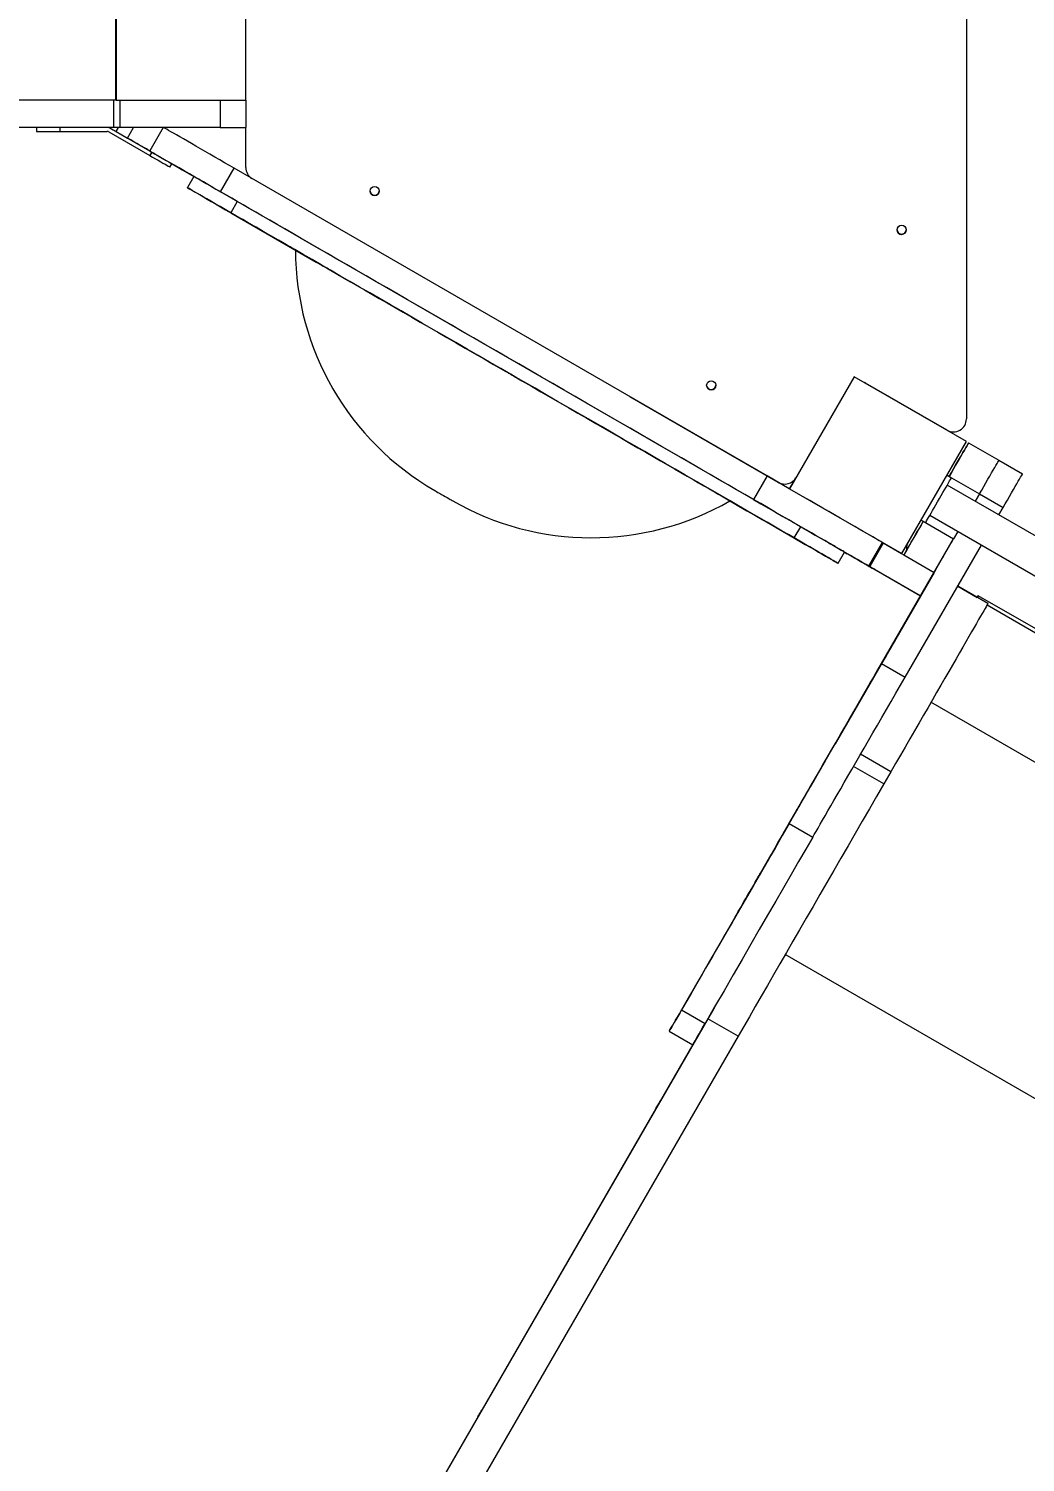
# Model space of a CAD drawing. Header units: millimetres. Extents: x -9110 to 8278, y -6387 to 5914.
# Drawn here: x -5584 to -4815, y -848 to 259 of the extents above; entities that cross this region are included whole.
import ezdxf

# ---------------------------------------------------------------- set-up
doc = ezdxf.new("R2010")
doc.units = ezdxf.units.MM
for name, color, linetype in [('DIKOM_ОБЪЕКТ', 7, 'Continuous'), ('DIKOM_РАЗМЕР_ЗОНА', 7, 'Continuous'), ('DIKOM_РАЗМЕР_ОБЪЕКТА', 7, 'Continuous')]:
    doc.layers.add(name, color=color, linetype=linetype)
doc.styles.add('style1', font='arial.ttf', dxfattribs={"width": 0.8})
doc.dimstyles.new('1-50', dxfattribs={"dimtxt": 300, "dimasz": 200, "dimexe": 100, "dimexo": 0, "dimgap": 100, "dimtad": 1, "dimtxsty": 'style1', "dimcen": 200, "dimclrd": 7, "dimclre": 7, "dimclrt": 7, "dimadec": 1, "dimazin": 2, "dimtfac": 1, "dimtmove": 0, "dimatfit": 2, "dimfxl": 0, "dimlwd": 25, "dimlwe": 18, "dimarcsym": 0})

# ---------------------------------------------------------------- blocks, each defined once
blk = doc.blocks.new('*D9')
at = {"layer": 'Defpoints', "color": 0, "transparency": 16777216}
for p in [(-2194.7, 3914.4), (-7206.9, -3406.5), (-367.7, -3406.5)]:
    blk.add_point(p, dxfattribs=at)
at = {"layer": 'DIKOM_РАЗМЕР_ОБЪЕКТА', "color": 7, "lineweight": 18, "transparency": 16777216}
for p, q in [((-2194.7, 3914.4), (-7306.9, 3914.4)), ((-367.7, -3406.5), (-7306.9, -3406.5))]:
    blk.add_line(p, q, dxfattribs=at)
at = {"layer": 'DIKOM_РАЗМЕР_ОБЪЕКТА', "color": 7, "lineweight": 25, "transparency": 16777216}
blk.add_line((-7206.9, 3714.4), (-7206.9, -3206.5), dxfattribs=at)
at = {"layer": 'DIKOM_РАЗМЕР_ОБЪЕКТА', "color": 7, "transparency": 16777216}
for points in [[(-7240.3, 3714.4), (-7173.6, 3714.4), (-7206.9, 3914.4)], [(-7240.3, -3206.5), (-7173.6, -3206.5), (-7206.9, -3406.5)]]:
    blk.add_solid(points, dxfattribs=at)
at = {"layer": 'DIKOM_РАЗМЕР_ОБЪЕКТА', "color": 7, "transparency": 16777216, "insert": (-7460.2, 292.3), "char_height": 300, "attachment_point": 5, "rotation": 90, "style": 'style1'}
blk.add_mtext('7300', dxfattribs=at)
blk = doc.blocks.new('*D10')
at = {"layer": 'Defpoints', "color": 0, "transparency": 16777216}
for p in [(-3851.3, 5914.4), (-8660.2, -5406.5), (-497.8, -5406.5)]:
    blk.add_point(p, dxfattribs=at)
at = {"layer": 'DIKOM_РАЗМЕР_ЗОНА', "color": 7, "lineweight": 18, "transparency": 16777216}
for p, q in [((-3851.3, 5914.4), (-8760.2, 5914.4)), ((-497.8, -5406.5), (-8760.2, -5406.5))]:
    blk.add_line(p, q, dxfattribs=at)
at = {"layer": 'DIKOM_РАЗМЕР_ЗОНА', "color": 7, "lineweight": 25, "transparency": 16777216}
blk.add_line((-8660.2, 5714.4), (-8660.2, -5206.5), dxfattribs=at)
at = {"layer": 'DIKOM_РАЗМЕР_ЗОНА', "color": 7, "transparency": 16777216}
for points in [[(-8693.5, 5714.4), (-8626.8, 5714.4), (-8660.2, 5914.4)], [(-8693.5, -5206.5), (-8626.8, -5206.5), (-8660.2, -5406.5)]]:
    blk.add_solid(points, dxfattribs=at)
at = {"layer": 'DIKOM_РАЗМЕР_ЗОНА', "color": 7, "transparency": 16777216, "insert": (-8913.4, 268.5), "char_height": 300, "attachment_point": 5, "rotation": 90, "style": 'style1'}
blk.add_mtext('11300', dxfattribs=at)
blk = doc.blocks.new('*D11')
at = {"layer": 'Defpoints', "color": 0, "transparency": 16777216}
for p in [(-6509.9, 304), (6278.2, -1263), (6278.2, -4310)]:
    blk.add_point(p, dxfattribs=at)
at = {"layer": 'DIKOM_РАЗМЕР_ОБЪЕКТА', "color": 7, "lineweight": 18, "transparency": 16777216}
for p, q in [((-6509.9, 304), (-6509.9, -4410)), ((6278.2, -1263), (6278.2, -4410))]:
    blk.add_line(p, q, dxfattribs=at)
at = {"layer": 'DIKOM_РАЗМЕР_ОБЪЕКТА', "color": 7, "lineweight": 25, "transparency": 16777216}
blk.add_line((-6309.9, -4310), (6078.2, -4310), dxfattribs=at)
at = {"layer": 'DIKOM_РАЗМЕР_ОБЪЕКТА', "color": 7, "transparency": 16777216}
for points in [[(-6309.9, -4276.6), (-6309.9, -4343.3), (-6509.9, -4310)], [(6078.2, -4276.6), (6078.2, -4343.3), (6278.2, -4310)]]:
    blk.add_solid(points, dxfattribs=at)
at = {"layer": 'DIKOM_РАЗМЕР_ОБЪЕКТА', "color": 7, "transparency": 16777216, "insert": (-27.3, -4056.8), "char_height": 300, "attachment_point": 5, "style": 'style1'}
blk.add_mtext('12800', dxfattribs=at)

msp = doc.modelspace()

# ---------------------------------------------------------------- linework, layer by layer
at = {"layer": 'DIKOM_ОБЪЕКТ', "color": 7, "linetype": 'Continuous', "lineweight": 15}
for p, q in [((-4860.285, 550.049), (-4860.241, -42.076)), ((-5517.03, 303.968), (-5517.03, 203.968)), ((-5516.53, 303.968), (-5516.53, 203.968)), ((-5416.53, 203.968), (-5416.53, 303.968)), ((-5517.03, 203.968), (-6484.728, 203.968)), ((-5518.716, 203.968), (-6367.81, 203.968)), ((-5518.716, 203.968), (-5518.716, 182.968)), ((-5516.53, 203.968), (-5518.716, 203.968)), ((-5516.425, 203.968), (-5517.03, 204.318)), ((-5516.53, 203.968), (-5416.53, 203.968)), ((-5513.673, 203.968), (-5513.673, 182.968)), ((-5436.236, 203.968), (-5436.236, 182.968)), ((-5416.236, 203.968), (-5416.53, 203.968)), ((-5416.236, 182.968), (-5416.236, 203.968)), ((-5518.716, 182.968), (-6367.81, 182.968)), ((-5578.041, 182.968), (-5578.041, 179.968)), ((-5578.041, 179.968), (-5560.041, 179.968)), ((-5560.041, 182.968), (-5560.041, 179.968)), ((-5560.041, 179.968), (-5523.685, 179.968)), ((-5522.185, 179.567), (-5490.699, 161.388)), ((-5520.97, 182.308), (-5522.114, 182.968)), ((-5520.685, 182.165), (-5489.2, 163.986)), ((-5513.673, 182.968), (-5518.716, 182.968)), ((-5516.555, 179.795), (-5514.723, 182.968)), ((-5516.555, 179.795), (-5507.895, 174.795)), ((-5436.236, 182.968), (-5513.673, 182.968)), ((-5507.895, 174.795), (-5503.176, 182.968)), ((-5480.286, 182.968), (-5490.722, 164.892)), ((-5436.236, 182.968), (-5416.236, 182.968)), ((-5416.53, 152.074), (-5416.53, 182.968)), ((-5416.53, 152.076), (-5416.53, 182.968)), ((-5490.722, 164.892), (-5490.594, 164.808)), ((-5489.2, 163.986), (-5490.699, 161.388)), ((-5475.111, 152.388), (-5473.611, 154.986)), ((-5456.676, 145.2), (-5461.675, 136.54)), ((-5435.959, 133.277), (-5425.458, 151.464)), ((-5014.188, -85.992), (-5425.458, 151.464)), ((-5416.53, 152.074), (-5416.53, 152.076)), ((-5416.53, 152.076), (-5416.528, 151.87)), ((-5416.528, 151.87), (-5416.528, 151.868)), ((-5024.688, -104.179), (-5435.959, 133.277)), ((-5423.166, 125.864), (-5428.166, 117.204)), ((-5428.166, 117.204), (-5362.124, 79.071)), ((-4946.841, -9.455), (-4996.841, -96.057)), ((-4860.239, -59.455), (-4946.841, -9.455)), ((-4938.182, -14.398), (-4939.038, -13.958)), ((-4939.038, -13.958), (-4868.946, -54.425)), ((-4875.241, -50.737), (-4938.182, -14.398)), ((-5120.083, -24.849), (-5120.084, -24.851)), ((-5005.502, -91.001), (-5120.083, -24.849)), ((-4868.946, -54.425), (-4868.774, -54.527)), ((-4910.238, -146.057), (-4860.239, -59.455)), ((-4858.555, -60.428), (-4858.519, -60.448)), ((-4858.519, -60.448), (-4835.137, -73.948)), ((-4835.139, -73.952), (-4816.952, -84.452)), ((-5014.188, -85.992), (-5024.688, -104.179)), ((-4875.239, -85.436), (-4871.779, -87.433)), ((-4871.779, -87.434), (-4850.135, -99.93)), ((-5059.124, -95.866), (-4993.166, -133.943)), ((-4992.784, -88.698), (-4996.963, -95.938)), ((-4996.841, -96.057), (-4910.238, -146.057)), ((-4275.741, -439.061), (-4875.027, -93.063)), ((-4850.135, -99.93), (-4853.385, -105.559)), ((-4850.137, -99.933), (-4831.95, -110.433)), ((-4835.198, -116.059), (-4831.95, -110.433)), ((-4895.239, -120.077), (-4891.783, -122.072)), ((-4895.239, -120.077), (-4891.779, -122.074)), ((-4893.517, -121.071), (-4893.522, -121.079)), ((-4893.522, -121.079), (-4870.14, -134.579)), ((-4888.528, -116.446), (-4289.241, -462.444)), ((-4993.166, -133.943), (-4988.166, -125.283)), ((-4891.783, -122.072), (-4891.779, -122.074)), ((-4866.885, -128.941), (-4870.14, -134.579)), ((-4935.541, -155.658), (-4925.041, -137.471)), ((-4924.403, -137.889), (-4934.903, -156.075)), ((-4925.712, -230.833), (-4870.14, -134.579)), ((-4924.504, -137.823), (-4910.294, -146.027)), ((-4907.526, -241.333), (-4848.698, -139.441)), ((-4906.624, -142.572), (-4906.624, -142.574)), ((-4959.381, -153.46), (-4954.381, -144.8)), ((-4954.395, -144.823), (-4952.204, -146.088)), ((-4910.294, -146.027), (-4910.238, -146.057)), ((-4910.294, -146.027), (-4910.29, -146.029)), ((-4910.294, -146.027), (-4908.543, -147.038)), ((-4910.29, -146.029), (-4908.543, -147.038)), ((-4908.523, -147.056), (-4908.554, -147.028)), ((-4908.523, -147.056), (-4885.14, -160.556)), ((-4885.177, -160.534), (-4961.562, -292.836)), ((-4934.903, -156.075), (-4935.541, -155.658)), ((-4934.9, -156.07), (-4895.674, -178.716)), ((-4934.599, -156.244), (-4934.626, -156.292)), ((-4934.626, -156.292), (-4934.612, -156.266)), ((-4934.612, -156.266), (-4934.599, -156.244)), ((-4934.612, -156.266), (-4934.612, -156.266)), ((-4895.676, -178.718), (-4934.6, -156.245)), ((-4930.269, -158.744), (-4930.269, -158.744)), ((-4843.606, -184.54), (-4866.954, -171.06)), ((-4866.949, -171.052), (-4851.833, -179.779)), ((-4851.833, -179.779), (-4866.949, -171.052)), ((-4851.832, -179.776), (-4851.838, -179.787)), ((-4851.836, -179.788), (-4851.086, -178.49)), ((-4851.086, -178.49), (-4851.088, -178.489)), ((-4361.782, -460.99), (-4851.086, -178.49)), ((-4371.509, -458.838), (-4844.355, -185.841)), ((-4925.712, -230.833), (-4907.526, -241.333)), ((-4961.564, -292.849), (-4934.45, -245.885)), ((-4934.444, -245.886), (-4960.826, -291.581)), ((-4934.45, -245.885), (-4934.445, -245.888)), ((-4414.778, -533.783), (-4887.617, -260.79)), ((-4961.564, -292.849), (-4961.559, -292.852)), ((-4918.595, -314.447), (-4941.953, -300.962)), ((-4924.011, -323.829), (-4947.37, -310.343)), ((-4918.595, -314.447), (-4924.011, -323.829)), ((-4997.095, -354.456), (-4978.908, -364.956)), ((-5005.872, -369.602), (-5010.95, -378.396)), ((-5009.82, -376.427), (-5009.814, -376.43)), ((-5029.934, -411.266), (-5029.93, -411.268)), ((-4527.272, -728.616), (-5000.107, -455.624)), ((-5059.888, -505.162), (-5699.222, -1612.367)), ((-5080.194, -498.33), (-5062.008, -508.83)), ((-5036.505, -518.662), (-5059.888, -505.162)), ((-5036.505, -518.662), (-5675.84, -1625.867)), ((-5089.629, -514.663), (-5071.443, -525.163)), ((-5071.459, -525.153), (-5586.227, -1416.631))]:
    msp.add_line(p, q, dxfattribs=at)
at = {"layer": 'DIKOM_ОБЪЕКТ', "color": 7, "linetype": 'Continuous', "lineweight": 15, "flags": 128}
for points in [[(-5522.052, 182.968), (-5521.434, 182.612), (-5519.02, 181.218), (-5516.555, 179.795)], [(-5425.458, 151.464), (-5429.156, 153.599), (-5432.913, 155.768), (-5436.701, 157.955), (-5440.49, 160.143), (-5444.253, 162.315), (-5447.959, 164.455), (-5451.58, 166.545), (-5455.089, 168.571), (-5458.458, 170.516), (-5461.662, 172.366), (-5464.677, 174.106), (-5467.479, 175.724), (-5470.046, 177.206), (-5472.359, 178.541), (-5474.4, 179.719), (-5476.154, 180.731), (-5477.607, 181.57), (-5478.748, 182.228), (-5479.568, 182.701), (-5480.031, 182.968)], [(-5490.594, 164.808), (-5490.767, 164.908), (-5491.29, 165.209), (-5492.151, 165.706), (-5493.333, 166.389), (-5494.812, 167.242), (-5496.557, 168.25), (-5498.534, 169.391), (-5500.702, 170.642), (-5503.016, 171.979), (-5505.43, 173.372), (-5507.895, 174.795)], [(-5486.971, 162.712), (-5487.135, 162.806), (-5487.608, 163.08), (-5488.342, 163.503), (-5489.255, 164.03), (-5490.249, 164.604), (-5491.217, 165.163), (-5492.053, 165.646), (-5492.666, 166), (-5492.992, 166.188), (-5492.993, 166.188), (-5492.67, 166.002), (-5492.058, 165.649), (-5491.223, 165.167), (-5490.256, 164.609), (-5489.261, 164.035), (-5488.347, 163.507), (-5487.612, 163.082), (-5487.137, 162.808), (-5486.971, 162.712)], [(-5490.722, 164.892), (-5490.561, 164.799), (-5490.068, 164.515), (-5489.248, 164.042), (-5488.107, 163.383), (-5486.654, 162.545), (-5484.9, 161.533), (-5482.859, 160.354), (-5480.546, 159.019), (-5477.979, 157.537), (-5475.177, 155.92), (-5472.162, 154.18), (-5468.958, 152.33), (-5465.589, 150.385), (-5462.08, 148.359), (-5458.459, 146.268), (-5454.753, 144.129), (-5450.99, 141.956), (-5447.201, 139.769), (-5443.413, 137.582), (-5439.656, 135.412), (-5435.959, 133.277)], [(-5490.699, 161.388), (-5488.481, 160.108), (-5486.308, 158.853), (-5484.224, 157.65), (-5482.272, 156.523), (-5480.491, 155.495), (-5478.919, 154.587), (-5477.586, 153.817), (-5476.52, 153.202), (-5475.743, 152.753), (-5475.27, 152.48), (-5475.111, 152.388)], [(-5489.2, 163.986), (-5486.981, 162.706), (-5484.808, 161.451), (-5482.724, 160.248), (-5480.772, 159.121), (-5478.991, 158.093), (-5477.419, 157.185), (-5476.086, 156.415), (-5475.02, 155.8), (-5474.243, 155.351), (-5473.77, 155.078), (-5473.611, 154.986)], [(-5456.689, 145.177), (-5460.011, 147.095), (-5464.149, 149.485), (-5468.004, 151.712), (-5471.572, 153.772), (-5473.627, 154.959)], [(-4988.166, -125.283), (-4992.689, -122.671), (-4997.472, -119.909), (-5002.507, -117.001), (-5007.791, -113.95), (-5013.315, -110.76), (-5019.074, -107.435), (-5025.059, -103.979), (-5031.264, -100.395), (-5037.682, -96.69), (-5044.305, -92.866), (-5051.123, -88.929), (-5058.13, -84.883), (-5065.316, -80.733), (-5072.674, -76.485), (-5080.193, -72.144), (-5087.865, -67.714), (-5095.68, -63.202), (-5103.629, -58.612), (-5111.702, -53.951), (-5119.889, -49.223), (-5128.181, -44.436), (-5136.567, -39.594), (-5145.037, -34.704), (-5153.581, -29.771), (-5162.188, -24.801), (-5170.848, -19.801), (-5179.55, -14.777), (-5188.284, -9.735), (-5197.038, -4.68), (-5205.804, 0.38), (-5214.568, 5.441), (-5223.322, 10.495), (-5232.054, 15.536), (-5240.754, 20.559), (-5249.41, 25.557), (-5258.014, 30.524), (-5266.553, 35.454), (-5275.018, 40.341), (-5283.399, 45.179), (-5291.684, 49.962), (-5299.865, 54.685), (-5307.93, 59.342), (-5315.871, 63.926), (-5323.678, 68.433), (-5331.34, 72.856), (-5338.849, 77.191), (-5346.196, 81.433), (-5353.371, 85.575), (-5360.367, 89.613), (-5367.173, 93.542), (-5373.783, 97.358), (-5380.188, 101.055), (-5386.379, 104.63), (-5392.351, 108.077), (-5398.095, 111.393), (-5403.604, 114.573), (-5408.872, 117.614), (-5413.892, 120.511), (-5418.659, 123.263), (-5423.166, 125.864), (-5427.407, 128.312), (-5431.379, 130.604), (-5435.075, 132.738), (-5438.491, 134.709), (-5441.623, 136.517), (-5444.468, 138.159), (-5447.022, 139.633), (-5449.282, 140.937), (-5451.245, 142.069), (-5452.908, 143.029), (-5454.27, 143.814), (-5455.328, 144.425), (-5456.083, 144.86), (-5456.532, 145.118), (-5456.676, 145.2)], [(-5428.166, 117.204), (-5432.407, 119.652), (-5436.379, 121.944), (-5440.075, 124.077), (-5443.491, 126.049), (-5446.624, 127.857), (-5449.468, 129.499), (-5452.022, 130.973), (-5454.282, 132.276), (-5456.245, 133.409), (-5457.908, 134.368), (-5459.27, 135.154), (-5460.328, 135.765), (-5461.083, 136.199), (-5461.532, 136.458), (-5461.675, 136.54), (-5461.513, 136.445), (-5461.044, 136.174), (-5460.271, 135.727), (-5459.193, 135.104), (-5457.812, 134.306), (-5456.13, 133.334), (-5454.148, 132.189), (-5451.871, 130.873), (-5449.299, 129.388), (-5446.435, 127.734), (-5443.285, 125.914), (-5439.851, 123.931), (-5436.137, 121.786), (-5432.149, 119.483), (-5427.89, 117.024), (-5423.367, 114.412), (-5418.585, 111.65), (-5413.549, 108.742), (-5408.265, 105.691), (-5402.741, 102.501), (-5396.983, 99.176), (-5390.997, 95.719), (-5384.792, 92.136), (-5378.374, 88.43), (-5378.243, 88.354)], [(-5430.661, 118.637), (-5431.622, 119.192), (-5432.652, 119.786), (-5433.659, 120.368), (-5434.554, 120.884), (-5435.257, 121.29), (-5435.706, 121.55), (-5435.861, 121.639), (-5435.708, 121.551), (-5435.261, 121.293), (-5434.56, 120.888), (-5433.666, 120.372), (-5432.659, 119.791), (-5431.629, 119.197), (-5430.668, 118.641), (-5429.86, 118.175), (-5429.277, 117.838), (-5428.972, 117.662), (-5428.971, 117.661), (-5429.274, 117.836), (-5429.855, 118.172), (-5430.661, 118.637)], [(-4993.166, -133.943), (-4997.689, -131.331), (-5002.472, -128.569), (-5007.508, -125.661), (-5012.791, -122.61), (-5018.315, -119.42), (-5024.074, -116.095), (-5030.059, -112.639), (-5036.265, -109.056), (-5042.682, -105.35), (-5049.305, -101.526), (-5056.123, -97.589), (-5063.13, -93.543), (-5070.316, -89.393), (-5077.674, -85.145), (-5085.193, -80.804), (-5092.865, -76.374), (-5100.68, -71.862), (-5108.629, -67.272), (-5116.702, -62.611), (-5124.89, -57.884), (-5133.181, -53.096), (-5141.567, -48.254), (-5150.037, -43.364), (-5158.581, -38.431), (-5167.188, -33.461), (-5175.848, -28.462), (-5184.55, -23.437), (-5193.284, -18.395), (-5202.038, -13.34), (-5210.803, -8.28), (-5219.568, -3.219), (-5228.322, 1.834), (-5237.054, 6.876), (-5245.753, 11.899), (-5254.41, 16.896), (-5263.014, 21.863), (-5271.553, 26.794), (-5280.019, 31.681), (-5288.398, 36.519), (-5296.684, 41.302), (-5304.865, 46.025), (-5312.93, 50.681), (-5320.871, 55.266), (-5328.678, 59.772), (-5336.34, 64.196), (-5343.849, 68.531), (-5351.196, 72.772), (-5358.371, 76.915), (-5365.367, 80.953), (-5372.173, 84.882), (-5378.783, 88.698), (-5385.188, 92.395), (-5391.38, 95.969), (-5397.351, 99.417), (-5403.095, 102.732), (-5408.604, 105.912), (-5413.872, 108.953), (-5418.893, 111.851), (-5423.659, 114.602), (-5428.166, 117.204)], [(-5403.67, 103.041), (-5404.63, 103.595), (-5405.66, 104.19), (-5406.667, 104.771), (-5407.561, 105.288), (-5408.265, 105.694), (-5408.714, 105.953), (-5408.869, 106.043), (-5408.716, 105.955), (-5408.269, 105.697), (-5407.568, 105.292), (-5406.674, 104.776), (-5405.667, 104.195), (-5404.638, 103.6), (-5403.676, 103.045), (-5402.868, 102.578), (-5402.285, 102.242), (-5401.98, 102.065), (-5401.979, 102.065), (-5402.282, 102.24), (-5402.863, 102.575), (-5403.67, 103.041)], [(-5378.243, 88.366), (-5378.969, 88.786), (-5380.799, 89.843), (-5382.331, 90.728), (-5383.56, 91.438), (-5384.487, 91.974), (-5385.108, 92.333), (-5385.423, 92.515), (-5385.431, 92.521), (-5385.132, 92.349), (-5384.527, 92), (-5383.617, 91.475), (-5382.403, 90.775), (-5380.887, 89.9), (-5379.072, 88.853), (-5376.962, 87.636), (-5374.561, 86.249), (-5371.871, 84.697), (-5368.898, 82.981), (-5365.647, 81.105), (-5362.124, 79.071)], [(-5362.124, 79.071), (-5358.335, 76.884), (-5354.287, 74.548), (-5349.987, 72.065), (-5345.442, 69.442), (-5340.66, 66.682), (-5335.65, 63.79), (-5330.421, 60.771), (-5324.981, 57.631), (-5319.34, 54.374), (-5313.509, 51.008), (-5307.497, 47.537), (-5301.314, 43.968), (-5294.973, 40.307), (-5288.483, 36.561), (-5281.857, 32.735), (-5275.105, 28.837), (-5268.24, 24.874), (-5261.274, 20.852), (-5254.219, 16.779), (-5247.087, 12.662), (-5239.891, 8.507), (-5232.644, 4.323), (-5225.358, 0.117), (-5218.045, -4.105), (-5210.72, -8.334), (-5203.394, -12.564), (-5196.081, -16.786), (-5188.793, -20.994), (-5181.543, -25.18), (-5174.344, -29.336), (-5167.209, -33.456), (-5160.149, -37.532), (-5153.178, -41.557), (-5146.308, -45.524), (-5139.55, -49.426), (-5132.917, -53.256), (-5126.42, -57.007), (-5120.07, -60.673), (-5113.879, -64.248), (-5107.858, -67.725), (-5102.017, -71.097), (-5096.366, -74.36), (-5090.915, -77.508), (-5085.674, -80.534), (-5080.653, -83.433), (-5075.859, -86.202), (-5071.302, -88.833), (-5066.988, -91.324), (-5062.926, -93.67), (-5059.124, -95.866)], [(-5358.968, 77.256), (-5358.815, 77.168), (-5358.368, 76.91), (-5357.667, 76.505), (-5356.773, 75.989), (-5355.766, 75.408), (-5354.737, 74.814), (-5353.775, 74.258), (-5352.967, 73.792), (-5352.384, 73.455), (-5352.079, 73.279), (-5352.078, 73.278), (-5352.381, 73.453), (-5352.962, 73.789), (-5353.769, 74.254), (-5354.729, 74.809), (-5355.759, 75.403), (-5356.766, 75.985), (-5357.66, 76.501), (-5358.364, 76.907), (-5358.813, 77.167), (-5358.968, 77.256)], [(-5214.239, -6.298), (-5214.086, -6.387), (-5213.639, -6.645), (-5212.938, -7.049), (-5212.044, -7.565), (-5211.038, -8.146), (-5210.008, -8.741), (-5209.046, -9.296), (-5208.238, -9.763), (-5207.656, -10.099), (-5207.35, -10.276), (-5207.349, -10.276), (-5207.652, -10.101), (-5208.233, -9.766), (-5209.039, -9.301), (-5210, -8.746), (-5211.03, -8.151), (-5212.037, -7.57), (-5212.932, -7.053), (-5213.635, -6.647), (-5214.084, -6.388), (-5214.239, -6.298)], [(-4858.555, -60.428), (-4858.65, -60.591), (-4858.932, -61.079), (-4859.398, -61.886), (-4860.042, -63), (-4860.855, -64.41), (-4861.829, -66.095), (-4862.95, -68.037), (-4864.204, -70.209), (-4865.576, -72.585), (-4867.048, -75.135), (-4868.602, -77.826), (-4870.219, -80.626), (-4871.877, -83.498), (-4873.557, -86.407)], [(-4873.518, -86.43), (-4871.838, -83.521), (-4870.18, -80.648), (-4868.563, -77.849), (-4867.009, -75.157), (-4865.537, -72.607), (-4864.165, -70.231), (-4862.911, -68.058), (-4861.791, -66.117), (-4860.818, -64.431), (-4860.004, -63.021), (-4859.36, -61.906), (-4858.895, -61.099), (-4858.614, -60.611), (-4858.519, -60.448)], [(-4850.137, -99.933), (-4848.457, -97.024), (-4846.799, -94.152), (-4845.183, -91.352), (-4843.629, -88.66), (-4842.157, -86.11), (-4840.785, -83.734), (-4839.531, -81.562), (-4838.41, -79.62), (-4837.437, -77.934), (-4836.623, -76.525), (-4835.98, -75.41), (-4835.515, -74.603), (-4835.233, -74.115), (-4835.139, -73.952)], [(-4850.135, -99.93), (-4848.455, -97.021), (-4846.797, -94.148), (-4845.181, -91.349), (-4843.627, -88.657), (-4842.155, -86.107), (-4840.783, -83.731), (-4839.529, -81.558), (-4838.408, -79.617), (-4837.435, -77.931), (-4836.621, -76.521), (-4835.978, -75.406), (-4835.512, -74.599), (-4835.231, -74.111), (-4835.137, -73.948)], [(-4925.041, -137.471), (-4925.2, -137.379), (-4925.662, -137.112), (-4926.426, -136.67), (-4927.491, -136.055), (-4928.853, -135.268), (-4930.51, -134.311), (-4932.457, -133.186), (-4934.689, -131.897), (-4937.201, -130.446), (-4939.987, -128.838), (-4943.039, -127.075), (-4946.349, -125.163), (-4949.91, -123.107), (-4953.713, -120.911), (-4957.748, -118.581), (-4962.004, -116.123), (-4966.472, -113.544), (-4971.14, -110.848), (-4975.996, -108.044), (-4981.028, -105.139), (-4986.224, -102.139), (-4991.57, -99.052), (-4997.054, -95.886), (-5002.66, -92.648), (-5008.377, -89.348), (-5014.188, -85.992)], [(-4891.779, -122.074), (-4891.685, -121.913), (-4891.407, -121.432), (-4890.95, -120.641), (-4890.322, -119.553), (-4889.535, -118.19), (-4888.603, -116.577), (-4887.544, -114.743), (-4886.378, -112.723), (-4885.126, -110.555), (-4883.812, -108.279), (-4882.46, -105.937), (-4881.095, -103.573), (-4879.743, -101.231), (-4878.429, -98.954), (-4877.176, -96.786), (-4876.011, -94.766), (-4874.952, -92.932), (-4874.021, -91.319), (-4873.234, -89.955), (-4872.606, -88.868), (-4872.149, -88.076), (-4871.872, -87.595), (-4871.779, -87.433)], [(-4831.95, -110.433), (-4830.271, -107.524), (-4828.613, -104.652), (-4826.996, -101.852), (-4825.442, -99.16), (-4823.97, -96.61), (-4822.599, -94.234), (-4821.345, -92.062), (-4820.224, -90.12), (-4819.25, -88.434), (-4818.437, -87.025), (-4817.794, -85.91), (-4817.328, -85.103), (-4817.047, -84.615), (-4816.952, -84.452)], [(-5270.744, -97.248), (-5270.575, -97.345), (-5270.078, -97.632), (-5269.279, -98.094), (-5268.215, -98.708), (-5266.942, -99.443), (-5265.523, -100.262), (-5264.028, -101.125), (-5262.534, -101.988), (-5261.115, -102.807), (-5259.842, -103.542), (-5258.778, -104.156), (-5257.978, -104.618), (-5257.481, -104.904), (-5257.313, -105.002)], [(-5270.744, -97.248), (-5270.575, -97.345), (-5270.078, -97.631), (-5269.278, -98.093), (-5268.215, -98.707), (-5266.942, -99.442), (-5265.522, -100.261), (-5264.028, -101.124), (-5262.534, -101.987), (-5261.114, -102.806), (-5259.841, -103.541), (-5258.778, -104.155), (-5257.978, -104.617), (-5257.481, -104.904), (-5257.313, -105.002)], [(-5069.395, -89.929), (-5069.242, -90.017), (-5068.795, -90.275), (-5068.093, -90.68), (-5067.2, -91.196), (-5066.193, -91.777), (-5065.164, -92.371), (-5064.202, -92.926), (-5063.394, -93.393), (-5062.812, -93.729), (-5062.506, -93.906), (-5062.505, -93.907), (-5062.808, -93.732), (-5063.389, -93.396), (-5064.195, -92.931), (-5065.156, -92.376), (-5066.186, -91.782), (-5067.193, -91.2), (-5068.088, -90.684), (-5068.791, -90.278), (-5069.24, -90.018), (-5069.395, -89.929)], [(-5059.124, -95.866), (-5055.587, -97.908), (-5052.322, -99.794), (-5049.335, -101.519), (-5046.63, -103.082), (-5044.213, -104.478), (-5042.087, -105.705), (-5040.257, -106.763), (-5038.726, -107.647), (-5037.496, -108.358), (-5036.57, -108.893), (-5035.948, -109.253), (-5035.634, -109.435), (-5035.626, -109.44), (-5035.924, -109.268), (-5036.529, -108.92), (-5037.44, -108.395), (-5038.654, -107.694), (-5040.169, -106.82), (-5041.984, -105.773), (-5042.817, -105.292)], [(-5042.827, -105.298), (-5042.273, -105.617), (-5035.869, -109.315), (-5029.677, -112.889), (-5023.705, -116.336), (-5017.961, -119.652), (-5012.452, -122.832), (-5007.184, -125.873), (-5002.164, -128.771), (-4997.398, -131.522), (-4992.891, -134.123), (-4988.649, -136.572), (-4984.678, -138.864), (-4980.982, -140.997), (-4977.565, -142.969), (-4974.433, -144.777), (-4971.588, -146.419), (-4969.034, -147.892), (-4966.775, -149.196), (-4964.812, -150.329), (-4963.149, -151.288), (-4961.787, -152.074), (-4960.728, -152.684), (-4959.974, -153.119), (-4959.524, -153.378), (-4959.381, -153.46), (-4959.543, -153.365), (-4960.012, -153.094), (-4960.786, -152.647), (-4961.863, -152.024), (-4963.244, -151.226), (-4964.926, -150.254), (-4966.908, -149.109), (-4969.186, -147.793), (-4971.758, -146.307), (-4974.621, -144.654), (-4977.771, -142.834), (-4981.206, -140.851), (-4984.919, -138.706), (-4988.908, -136.403), (-4993.166, -133.943)], [(-5024.688, -104.179), (-5018.877, -107.534), (-5013.16, -110.835), (-5007.554, -114.072), (-5002.07, -117.238), (-4996.724, -120.325), (-4991.528, -123.325), (-4986.496, -126.231), (-4981.64, -129.035), (-4976.972, -131.73), (-4972.504, -134.31), (-4968.248, -136.768), (-4964.213, -139.098), (-4960.41, -141.293), (-4956.849, -143.35), (-4953.539, -145.262), (-4950.487, -147.024), (-4947.702, -148.633), (-4945.19, -150.083), (-4942.957, -151.373), (-4941.01, -152.497), (-4939.353, -153.454), (-4937.991, -154.242), (-4936.926, -154.857), (-4936.162, -155.299), (-4935.7, -155.566), (-4935.541, -155.658)], [(-5013.676, -122.122), (-5012.868, -122.588), (-5012.285, -122.925), (-5011.98, -123.101), (-5011.979, -123.102), (-5012.282, -122.927), (-5012.863, -122.592), (-5013.67, -122.126), (-5014.631, -121.571), (-5015.66, -120.977), (-5016.667, -120.395), (-5017.562, -119.879), (-5018.265, -119.473), (-5018.714, -119.213), (-5018.869, -119.124), (-5018.717, -119.212), (-5018.269, -119.47), (-5017.568, -119.875), (-5016.674, -120.391), (-5015.668, -120.972), (-5014.638, -121.566), (-5013.676, -122.122)], [(-4893.555, -121.046), (-4895.235, -123.954), (-4896.893, -126.827), (-4898.51, -129.627), (-4900.064, -132.318), (-4901.536, -134.868), (-4902.908, -137.245), (-4904.162, -139.417), (-4905.282, -141.359), (-4906.255, -143.045), (-4907.069, -144.454), (-4907.713, -145.569), (-4908.178, -146.376), (-4908.46, -146.864), (-4908.554, -147.028)], [(-4908.523, -147.056), (-4908.405, -146.852), (-4908.103, -146.33), (-4907.622, -145.497), (-4906.966, -144.363), (-4906.146, -142.941), (-4905.169, -141.25), (-4904.049, -139.31), (-4902.798, -137.145), (-4901.434, -134.782), (-4899.972, -132.25), (-4898.431, -129.58), (-4896.828, -126.805), (-4895.186, -123.96), (-4893.522, -121.079)], [(-4954.381, -144.8), (-4954.381, -144.799), (-4954.544, -144.705), (-4955.012, -144.434), (-4955.785, -143.986), (-4956.864, -143.363), (-4958.244, -142.565), (-4959.926, -141.593), (-4961.908, -140.449), (-4964.186, -139.133), (-4966.758, -137.647), (-4969.621, -135.993), (-4972.772, -134.174), (-4976.206, -132.19), (-4979.919, -130.046), (-4983.907, -127.742), (-4988.166, -125.283)], [(-4987.017, -137.501), (-4986.209, -137.967), (-4985.626, -138.304), (-4985.321, -138.48), (-4985.319, -138.481), (-4985.623, -138.306), (-4986.203, -137.971), (-4987.01, -137.505), (-4987.971, -136.95), (-4989.001, -136.356), (-4990.008, -135.774), (-4990.902, -135.258), (-4991.605, -134.852), (-4992.055, -134.592), (-4992.21, -134.503), (-4992.057, -134.591), (-4991.61, -134.849), (-4990.908, -135.254), (-4990.015, -135.77), (-4989.008, -136.351), (-4987.978, -136.945), (-4987.017, -137.501)], [(-4961.055, -140.925), (-4961.218, -140.831), (-4961.692, -140.557), (-4962.425, -140.134), (-4963.339, -139.607), (-4964.333, -139.033), (-4965.301, -138.474), (-4966.137, -137.991), (-4966.75, -137.637), (-4967.076, -137.449), (-4967.076, -137.449), (-4966.754, -137.635), (-4966.141, -137.988), (-4965.307, -138.47), (-4964.34, -139.028), (-4963.345, -139.603), (-4962.431, -140.13), (-4961.696, -140.555), (-4961.22, -140.83), (-4961.055, -140.925)], [(-4961.055, -140.934), (-4961.219, -140.84), (-4961.693, -140.566), (-4962.426, -140.143), (-4963.339, -139.615), (-4964.333, -139.041), (-4965.301, -138.483), (-4966.137, -138), (-4966.75, -137.646), (-4967.076, -137.458), (-4967.076, -137.457), (-4966.754, -137.644), (-4966.142, -137.997), (-4965.307, -138.479), (-4964.34, -139.037), (-4963.345, -139.611), (-4962.431, -140.139), (-4961.696, -140.563), (-4961.22, -140.838), (-4961.055, -140.934)], [(-4885.14, -160.556), (-4885.022, -160.352), (-4884.721, -159.83), (-4884.239, -158.997), (-4883.584, -157.863), (-4882.763, -156.441), (-4881.786, -154.75), (-4880.666, -152.81), (-4879.416, -150.645), (-4878.051, -148.282), (-4876.589, -145.75), (-4875.048, -143.08), (-4873.446, -140.305), (-4871.803, -137.46), (-4870.14, -134.579)], [(-4934.626, -156.292), (-4934.79, -156.198), (-4935.278, -155.916), (-4936.084, -155.45), (-4937.2, -154.807), (-4938.609, -153.993), (-4940.295, -153.02), (-4942.237, -151.899), (-4944.41, -150.645), (-4946.786, -149.273), (-4949.336, -147.801), (-4952.028, -146.247), (-4954.419, -144.866)], [(-4954.403, -144.837), (-4952.015, -146.216), (-4949.325, -147.769), (-4946.777, -149.24), (-4944.402, -150.612), (-4942.23, -151.866), (-4940.289, -152.986), (-4938.603, -153.96), (-4937.193, -154.774), (-4936.077, -155.419), (-4935.269, -155.886), (-4934.778, -156.17), (-4934.612, -156.266)], [(-4934.903, -156.075), (-4935.076, -155.975), (-4935.599, -155.674), (-4936.46, -155.177), (-4937.642, -154.495), (-4939.121, -153.641), (-4940.867, -152.633), (-4942.843, -151.492), (-4945.011, -150.241), (-4947.325, -148.905), (-4949.74, -147.511), (-4952.204, -146.088)], [(-4930.269, -158.744), (-4930.435, -158.648), (-4930.931, -158.361), (-4931.752, -157.887), (-4932.889, -157.231), (-4934.329, -156.399), (-4934.9, -156.07)], [(-4934.599, -156.244), (-4934.33, -156.4), (-4932.89, -157.231), (-4931.752, -157.888), (-4930.931, -158.362), (-4930.435, -158.649), (-4930.269, -158.744)], [(-4843.606, -184.54), (-4843.695, -184.697), (-4843.966, -185.166), (-4844.416, -185.947), (-4845.045, -187.037), (-4845.851, -188.434), (-4846.832, -190.135), (-4847.986, -192.135), (-4849.311, -194.43), (-4850.802, -197.014), (-4852.457, -199.881), (-4854.271, -203.024), (-4856.24, -206.435), (-4858.359, -210.106), (-4860.623, -214.029), (-4863.027, -218.194), (-4865.565, -222.591), (-4868.231, -227.208), (-4871.018, -232.037), (-4873.92, -237.063), (-4876.929, -242.276), (-4880.039, -247.663), (-4883.242, -253.211), (-4886.53, -258.906), (-4889.895, -264.735), (-4893.329, -270.684), (-4896.824, -276.738), (-4900.372, -282.883), (-4903.964, -289.104), (-4907.591, -295.387), (-4911.244, -301.715), (-4914.915, -308.073), (-4918.595, -314.447)], [(-4851.836, -179.788), (-4851.753, -179.645), (-4851.525, -179.251), (-4851.339, -178.928), (-4851.201, -178.688), (-4851.115, -178.54), (-4851.086, -178.49)], [(-4912.177, -207.306), (-4912.088, -207.152), (-4911.829, -206.704), (-4911.423, -206.001), (-4910.907, -205.107), (-4910.326, -204.101), (-4909.731, -203.071), (-4909.177, -202.11), (-4908.71, -201.302), (-4908.374, -200.72), (-4908.199, -200.416), (-4908.199, -200.416), (-4908.375, -200.72), (-4908.711, -201.302), (-4909.177, -202.109), (-4909.732, -203.07), (-4910.326, -204.1), (-4910.907, -205.107), (-4911.424, -206.001), (-4911.829, -206.704), (-4912.088, -207.152), (-4912.177, -207.306)], [(-4934.444, -245.886), (-4932.577, -242.653), (-4930.728, -239.45), (-4928.912, -236.305), (-4927.147, -233.247), (-4925.447, -230.303), (-4923.829, -227.5), (-4922.308, -224.864), (-4920.896, -222.418), (-4919.606, -220.185), (-4918.451, -218.185), (-4917.442, -216.435), (-4916.586, -214.952), (-4915.892, -213.749), (-4915.365, -212.837), (-4915.012, -212.225), (-4914.835, -211.917), (-4914.835, -211.917), (-4915.013, -212.225), (-4915.367, -212.837), (-4915.894, -213.749), (-4916.588, -214.952), (-4917.445, -216.435), (-4918.455, -218.184), (-4919.61, -220.185), (-4920.9, -222.418), (-4922.312, -224.864), (-4923.835, -227.5), (-4925.453, -230.302), (-4927.152, -233.246), (-4928.918, -236.304), (-4930.734, -239.449), (-4932.584, -242.653), (-4934.45, -245.885)], [(-4997.095, -354.456), (-4995.896, -352.381), (-4994.532, -350.021), (-4993.008, -347.381), (-4991.326, -344.469), (-4989.49, -341.29), (-4987.505, -337.852), (-4985.375, -334.164), (-4983.105, -330.233), (-4980.701, -326.07), (-4978.168, -321.684), (-4975.512, -317.085), (-4972.74, -312.283), (-4969.857, -307.291), (-4966.871, -302.12), (-4963.789, -296.782), (-4960.618, -291.289), (-4957.364, -285.654), (-4954.037, -279.892), (-4950.643, -274.014), (-4947.191, -268.035), (-4943.689, -261.969), (-4940.144, -255.83), (-4936.566, -249.632), (-4932.962, -243.39), (-4929.341, -237.119), (-4925.712, -230.833)], [(-4978.908, -364.956), (-4977.709, -362.881), (-4976.346, -360.521), (-4974.821, -357.881), (-4973.139, -354.969), (-4971.304, -351.79), (-4969.318, -348.352), (-4967.189, -344.664), (-4964.919, -340.733), (-4962.515, -336.57), (-4959.982, -332.184), (-4957.326, -327.585), (-4954.553, -322.783), (-4951.671, -317.791), (-4948.685, -312.62), (-4945.603, -307.282), (-4942.431, -301.789), (-4939.178, -296.154), (-4935.85, -290.392), (-4932.457, -284.514), (-4929.004, -278.535), (-4925.502, -272.469), (-4921.957, -266.33), (-4918.379, -260.132), (-4914.776, -253.89), (-4911.155, -247.619), (-4907.526, -241.333)], [(-5009.82, -376.427), (-5005.727, -369.339), (-5001.551, -362.107), (-4997.3, -354.744), (-4992.982, -347.265), (-4988.604, -339.683), (-4984.176, -332.013), (-4979.705, -324.269), (-4975.2, -316.466), (-4970.669, -308.618), (-4966.121, -300.741), (-4961.564, -292.849)], [(-5005.872, -369.602), (-5001.008, -361.177), (-4996.094, -352.666), (-4991.137, -344.08), (-4986.142, -335.43), (-4981.116, -326.725), (-4976.066, -317.977), (-4970.996, -309.197), (-4965.914, -300.395), (-4960.826, -291.581)], [(-5004.545, -367.281), (-5001.364, -361.772), (-4998.08, -356.085), (-4994.702, -350.234), (-4991.238, -344.236), (-4987.699, -338.105), (-4984.091, -331.857), (-4980.426, -325.509), (-4976.712, -319.076), (-4972.959, -312.576), (-4969.176, -306.024), (-4965.374, -299.439), (-4961.562, -292.836)], [(-4924.011, -323.829), (-4929.564, -333.446), (-4935.111, -343.053), (-4940.646, -352.641), (-4946.165, -362.2), (-4951.662, -371.72), (-4957.131, -381.192), (-4962.567, -390.607), (-4967.963, -399.954), (-4973.316, -409.224), (-4978.619, -418.409), (-4983.866, -427.498), (-4989.054, -436.483), (-4994.177, -445.354), (-4999.228, -454.103), (-5004.204, -462.721), (-5009.099, -471.198), (-5013.909, -479.528), (-5018.627, -487.701), (-5023.251, -495.708), (-5027.775, -503.543), (-5032.195, -511.197), (-5036.505, -518.662)], [(-4997.095, -354.456), (-5002.468, -363.759), (-5008.013, -373.359), (-5013.731, -383.257), (-5019.619, -393.451), (-5025.677, -403.94), (-5031.906, -414.723), (-5038.303, -425.799), (-5044.869, -437.166), (-5051.602, -448.824), (-5058.501, -460.77), (-5065.568, -473.004), (-5072.798, -485.524), (-5080.194, -498.33)], [(-4978.908, -364.956), (-4984.281, -374.259), (-4989.827, -383.859), (-4995.544, -393.757), (-5001.432, -403.951), (-5007.491, -414.44), (-5013.719, -425.223), (-5020.117, -436.299), (-5026.682, -447.666), (-5033.415, -459.324), (-5040.315, -471.27), (-5047.381, -483.504), (-5054.612, -496.024), (-5062.008, -508.83)], [(-5004.545, -367.281), (-5006.922, -371.399), (-5009.408, -375.703), (-5011.993, -380.18), (-5014.668, -384.813), (-5017.424, -389.586), (-5020.251, -394.483), (-5023.141, -399.487), (-5026.081, -404.58), (-5029.063, -409.745), (-5032.077, -414.964), (-5035.11, -420.218), (-5038.154, -425.49), (-5041.197, -430.761), (-5044.229, -436.012), (-5047.239, -441.226), (-5050.217, -446.384), (-5053.152, -451.469), (-5056.035, -456.462), (-5058.855, -461.347), (-5061.603, -466.106), (-5064.268, -470.723), (-5066.842, -475.182), (-5069.316, -479.467), (-5071.681, -483.563), (-5073.928, -487.457), (-5076.051, -491.135), (-5078.042, -494.583), (-5079.893, -497.79), (-5081.598, -500.745), (-5083.152, -503.438), (-5084.55, -505.858), (-5085.785, -507.998), (-5086.854, -509.851), (-5087.753, -511.409), (-5088.48, -512.668), (-5089.03, -513.623), (-5089.404, -514.271), (-5089.598, -514.609), (-5089.614, -514.636), (-5089.45, -514.353), (-5089.107, -513.76), (-5088.586, -512.859), (-5087.889, -511.653), (-5087.02, -510.147), (-5085.979, -508.346), (-5084.772, -506.256), (-5083.402, -503.884), (-5081.875, -501.239), (-5080.194, -498.33)], [(-5009.82, -376.427), (-5011.564, -379.447), (-5013.376, -382.586), (-5015.24, -385.814), (-5017.139, -389.103), (-5019.055, -392.421), (-5020.97, -395.739), (-5022.868, -399.026), (-5024.73, -402.251), (-5026.539, -405.385), (-5028.279, -408.399), (-5029.934, -411.266)], [(-5027.249, -406.624), (-5025.261, -403.182), (-5023.258, -399.713), (-5021.241, -396.219), (-5019.209, -392.701), (-5017.164, -389.158), (-5015.105, -385.592), (-5013.034, -382.005), (-5010.95, -378.396)], [(-5022.171, -397.835), (-5022.082, -397.681), (-5021.823, -397.233), (-5021.418, -396.531), (-5020.901, -395.637), (-5020.32, -394.63), (-5019.726, -393.6), (-5019.17, -392.639), (-5018.705, -391.832), (-5018.369, -391.25), (-5018.193, -390.945), (-5018.193, -390.945), (-5018.369, -391.25), (-5018.705, -391.831), (-5019.171, -392.639), (-5019.726, -393.6), (-5020.321, -394.63), (-5020.902, -395.636), (-5021.418, -396.531), (-5021.824, -397.233), (-5022.082, -397.681), (-5022.171, -397.835)], [(-5029.934, -411.266), (-5031.436, -413.867), (-5032.812, -416.252), (-5034.052, -418.399), (-5035.141, -420.286), (-5036.071, -421.898), (-5036.833, -423.218), (-5037.42, -424.234), (-5037.825, -424.938), (-5038.046, -425.321), (-5038.08, -425.381), (-5037.928, -425.117), (-5037.589, -424.531), (-5037.069, -423.629), (-5036.37, -422.42), (-5035.501, -420.915), (-5034.468, -419.127), (-5033.282, -417.074), (-5031.955, -414.775), (-5030.497, -412.25), (-5028.924, -409.525), (-5027.249, -406.624)], [(-5052.656, -492.637), (-5055.577, -497.697), (-5059.888, -505.162)], [(-5071.443, -525.163), (-5071.427, -525.136), (-5071.263, -524.853), (-5070.92, -524.26), (-5070.399, -523.359), (-5069.703, -522.153), (-5068.833, -520.647), (-5067.793, -518.846), (-5066.585, -516.756), (-5065.216, -514.384), (-5063.688, -511.739), (-5062.008, -508.83)], [(-5099.998, -574.583), (-5099.909, -574.429), (-5099.65, -573.981), (-5099.244, -573.279), (-5098.728, -572.385), (-5098.147, -571.378), (-5097.552, -570.348), (-5096.997, -569.387), (-5096.531, -568.58), (-5096.195, -567.998), (-5096.02, -567.694), (-5096.02, -567.694), (-5096.196, -567.998), (-5096.532, -568.58), (-5096.998, -569.387), (-5097.553, -570.348), (-5098.148, -571.378), (-5098.728, -572.384), (-5099.245, -573.279), (-5099.65, -573.981), (-5099.909, -574.429), (-5099.998, -574.583)], [(-5237.902, -813.407), (-5237.813, -813.253), (-5237.554, -812.805), (-5237.148, -812.103), (-5236.632, -811.208), (-5236.051, -810.202), (-5235.457, -809.172), (-5234.902, -808.211), (-5234.435, -807.403), (-5234.1, -806.822), (-5233.924, -806.517), (-5233.924, -806.517), (-5234.1, -806.822), (-5234.436, -807.403), (-5234.902, -808.21), (-5235.457, -809.172), (-5236.051, -810.201), (-5236.633, -811.208), (-5237.149, -812.102), (-5237.554, -812.805), (-5237.813, -813.253), (-5237.902, -813.407)]]:
    msp.add_lwpolyline(points, dxfattribs=at)
at = {"layer": 'DIKOM_ОБЪЕКТ', "color": 7, "linetype": 'Continuous', "lineweight": 15}
for centre in [(-5317.091, 133.924), (-4910.252, 103.985), (-5057.282, -16.074)]:
    msp.add_circle(centre, 3.5, dxfattribs=at)
for centre, radius, start, end in [((-5523.685, 176.968), 6, 60, 90), ((-5523.685, 176.968), 3, 60, 90), ((-5406.53, 152.074), 10, 180.000085, 237.860691), ((-5317.091, 133.925), 3.5, 181.18119, 1.18119), ((-4910.252, 103.986), 3.5, 181.18119, 1.18119), ((-4910.252, 103.988), 3.5, 181.18119, 270), ((-4910.252, 103.986), 3.5, 181.18119, 270), ((-4910.252, 103.988), 3.5, 270, 1.18119), ((-4910.252, 103.986), 3.5, 270, 1.18119), ((-5163.243, 88.948), 215, 180.15819, 240), ((-5057.282, -16.072), 3.5, 181.18119, 1.18119), ((-4870.241, -42.077), 10, 240, 0.004207), ((-5000.503, -82.341), 10, 240.000523, 330), ((-5149.813, 81.194), 215, 240, 299.844902), ((-4896.626, -142.367), 10, 156.047932, 186.859878), ((-4896.626, -142.366), 10, 156.084347, 181.18119)]:
    msp.add_arc(centre, radius, start, end, dxfattribs=at)

# ---------------------------------------------------------------- dimensions: what is measured, and where the dimension line sits
at = {"layer": 'DIKOM_РАЗМЕР_ЗОНА'}
dim = msp.add_linear_dim(base=(-8660.16, -5406.454), p1=(-3851.314, 5914.391), p2=(-497.849, -5406.454), angle=90, text='11300', dimstyle='1-50', dxfattribs=at)
dim.commit()
dim.dimension.update_dxf_attribs({"geometry": '*D10', "text_midpoint": (-8660.16, 268.455), "dimtype": 160})
at = {"layer": 'DIKOM_РАЗМЕР_ОБЪЕКТА'}
dim = msp.add_linear_dim(base=(-7206.946, -3406.454), p1=(-2194.748, 3914.391), p2=(-367.748, -3406.454), angle=90, text='7300', dimstyle='1-50', dxfattribs=at)
dim.commit()
dim.dimension.update_dxf_attribs({"geometry": '*D9', "text_midpoint": (-7206.946, 292.262), "dimtype": 160})
dim = msp.add_linear_dim(base=(6278.196, -4309.959), p1=(-6509.939, 303.968), p2=(6278.196, -1263.032), text='12800', dimstyle='1-50', dxfattribs=at)
dim.commit()
dim.dimension.update_dxf_attribs({"geometry": '*D11', "text_midpoint": (-27.257, -4309.959), "dimtype": 160})

doc.saveas('drawing.dxf')
